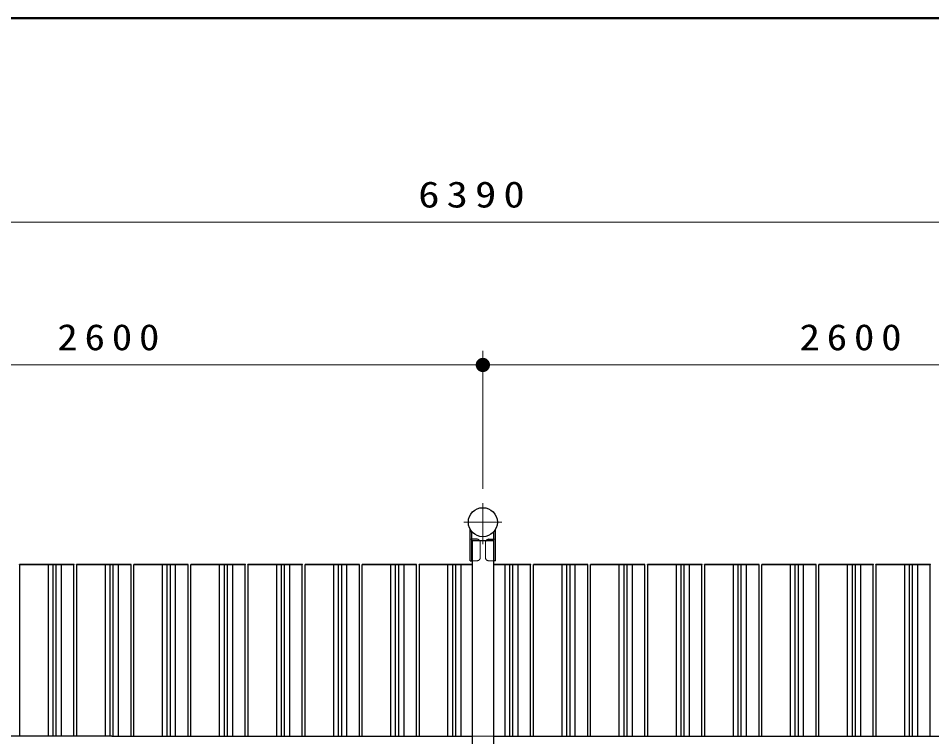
# Model space of a CAD drawing. Units: millimetres on the paper, with parts at other scales. Extents: x -385 to 0, y 0 to 267.
# Drawn here: x -313.8 to -249.8, y 216.7 to 267 of the extents above; entities that cross this region are included whole.
import ezdxf

# ---------------------------------------------------------------- set-up
doc = ezdxf.new("R2010")
doc.units = ezdxf.units.MM
doc.linetypes.add('USER1', pattern=[4.5, 2.5, -2])
doc.linetypes.add('USER2', pattern=[6, 3, -1, 1, -1])
doc.layers.add('LY_1', color=4, linetype='Continuous', lineweight=25)
doc.layers.add('LY_4', color=7, linetype='Continuous', lineweight=13)
doc.styles.add('ＭＳ ゴシック', font='')
doc.styles.get('ＭＳ ゴシック').set_extended_font_data('MS Gothic')

# ---------------------------------------------------------------- blocks, each defined once
blk = doc.blocks.new('filled_dot')
at = {"color": 0, "linetype": 'Continuous', "lineweight": -2, "const_width": 1.25}
blk.add_lwpolyline([(-0.625, 0, 1), (0.625, 0, 1)], format="xyb", close=True, dxfattribs=at)

msp = doc.modelspace()

# ---------------------------------------------------------------- linework, layer by layer
at = {"layer": 'LY_1', "color": 7, "lineweight": 13}
for p, q in [((-345.747, 252.711), (-217.947, 252.711)), ((-281.297, 234.032), (-281.297, 243.711)), ((-281.297, 234.032), (-281.297, 243.711)), ((-333.297, 242.711), (-281.297, 242.711)), ((-281.297, 242.711), (-229.297, 242.711))]:
    msp.add_line(p, q, dxfattribs=at)
at = {"layer": 'LY_1', "color": 2, "linetype": 'USER2', "lineweight": 13}
for p, q in [((-281.297, 230.158), (-281.297, 233.032)), ((-282.634, 231.695), (-279.96, 231.695))]:
    msp.add_line(p, q, dxfattribs=at)
at = {"layer": 'LY_1'}
for p, q in [((-282.187, 228.995), (-282.187, 231.205)), ((-280.407, 228.995), (-280.407, 231.205)), ((-282.187, 231.032), (-282.067, 231.032)), ((-282.067, 228.995), (-282.067, 231.032)), ((-281.687, 230.495), (-282.067, 230.495)), ((-280.907, 230.495), (-280.527, 230.495)), ((-280.527, 228.995), (-280.527, 231.032)), ((-280.407, 231.032), (-280.527, 231.032)), ((-282.187, 228.995), (-282.067, 228.995)), ((-280.407, 228.995), (-280.527, 228.995))]:
    msp.add_line(p, q, dxfattribs=at)
at = {"layer": 'LY_1', "linetype": 'USER1', "lineweight": 13}
for p, q in [((-282.187, 230.495), (-282.067, 230.495)), ((-280.407, 230.495), (-280.527, 230.495)), ((-281.487, 229.195), (-281.487, 230.295)), ((-281.107, 229.195), (-281.107, 230.295)), ((-281.687, 228.995), (-282.067, 228.995)), ((-280.907, 228.995), (-280.527, 228.995))]:
    msp.add_line(p, q, dxfattribs=at)
at = {"layer": 'LY_1', "color": 70}
for p, q in [((-280.547, 230.395), (-282.047, 230.395)), ((-282.047, 230.395), (-282.047, 203.695)), ((-280.547, 230.395), (-280.547, 203.695))]:
    msp.add_line(p, q, dxfattribs=at)
at = {"layer": 'LY_1', "color": 131}
for p, q in [((-309.937, 228.727), (-313.757, 228.727)), ((-313.757, 228.695), (-313.757, 228.727)), ((-309.937, 228.695), (-313.757, 228.695)), ((-313.747, 216.695), (-313.747, 228.695)), ((-311.739, 216.695), (-311.739, 228.695)), ((-311.407, 216.695), (-311.407, 228.695)), ((-311.187, 216.695), (-311.187, 228.695)), ((-310.82, 216.695), (-310.82, 228.695)), ((-309.947, 216.695), (-309.947, 228.695)), ((-309.937, 228.695), (-309.937, 228.727)), ((-305.937, 228.727), (-309.757, 228.727)), ((-309.757, 228.695), (-309.757, 228.727)), ((-305.937, 228.695), (-309.757, 228.695)), ((-309.747, 216.695), (-309.747, 228.695)), ((-307.739, 216.695), (-307.739, 228.695)), ((-307.407, 216.695), (-307.407, 228.695)), ((-307.187, 216.695), (-307.187, 228.695)), ((-306.82, 216.695), (-306.82, 228.695)), ((-305.947, 216.695), (-305.947, 228.695)), ((-305.937, 228.695), (-305.937, 228.727)), ((-301.937, 228.727), (-305.757, 228.727)), ((-305.757, 228.695), (-305.757, 228.727)), ((-301.937, 228.695), (-305.757, 228.695)), ((-305.747, 216.695), (-305.747, 228.695)), ((-303.739, 216.695), (-303.739, 228.695)), ((-303.407, 216.695), (-303.407, 228.695)), ((-303.187, 216.695), (-303.187, 228.695)), ((-302.82, 216.695), (-302.82, 228.695)), ((-301.947, 216.695), (-301.947, 228.695)), ((-301.937, 228.695), (-301.937, 228.727)), ((-297.937, 228.727), (-301.757, 228.727)), ((-301.757, 228.695), (-301.757, 228.727)), ((-297.937, 228.695), (-301.757, 228.695)), ((-301.747, 216.695), (-301.747, 228.695)), ((-299.739, 216.695), (-299.739, 228.695)), ((-299.407, 216.695), (-299.407, 228.695)), ((-299.187, 216.695), (-299.187, 228.695)), ((-298.82, 216.695), (-298.82, 228.695)), ((-297.947, 216.695), (-297.947, 228.695)), ((-297.937, 228.695), (-297.937, 228.727)), ((-293.937, 228.727), (-297.757, 228.727)), ((-297.757, 228.695), (-297.757, 228.727)), ((-293.937, 228.695), (-297.757, 228.695)), ((-297.747, 216.695), (-297.747, 228.695)), ((-295.739, 216.695), (-295.739, 228.695)), ((-295.407, 216.695), (-295.407, 228.695)), ((-295.187, 216.695), (-295.187, 228.695)), ((-294.82, 216.695), (-294.82, 228.695)), ((-293.947, 216.695), (-293.947, 228.695)), ((-293.937, 228.695), (-293.937, 228.727)), ((-289.937, 228.727), (-293.757, 228.727)), ((-293.757, 228.695), (-293.757, 228.727)), ((-289.937, 228.695), (-293.757, 228.695)), ((-293.747, 216.695), (-293.747, 228.695)), ((-291.739, 216.695), (-291.739, 228.695)), ((-291.407, 216.695), (-291.407, 228.695)), ((-291.187, 216.695), (-291.187, 228.695)), ((-290.82, 216.695), (-290.82, 228.695)), ((-289.947, 216.695), (-289.947, 228.695)), ((-289.937, 228.695), (-289.937, 228.727)), ((-285.937, 228.727), (-289.757, 228.727)), ((-289.757, 228.695), (-289.757, 228.727)), ((-285.937, 228.695), (-289.757, 228.695)), ((-289.747, 216.695), (-289.747, 228.695)), ((-287.739, 216.695), (-287.739, 228.695)), ((-287.407, 216.695), (-287.407, 228.695)), ((-287.187, 216.695), (-287.187, 228.695)), ((-286.82, 216.695), (-286.82, 228.695)), ((-285.947, 216.695), (-285.947, 228.695)), ((-285.937, 228.695), (-285.937, 228.727)), ((-285.757, 228.695), (-285.757, 228.727)), ((-282.047, 228.727), (-285.757, 228.727)), ((-282.047, 228.695), (-285.757, 228.695)), ((-285.747, 216.695), (-285.747, 228.695)), ((-283.739, 216.695), (-283.739, 228.695)), ((-283.407, 216.695), (-283.407, 228.695)), ((-283.187, 216.695), (-283.187, 228.695)), ((-282.82, 216.695), (-282.82, 228.695)), ((-277.937, 228.727), (-280.547, 228.727)), ((-277.937, 228.695), (-280.547, 228.695)), ((-279.739, 216.695), (-279.739, 228.695)), ((-279.407, 216.695), (-279.407, 228.695)), ((-279.187, 216.695), (-279.187, 228.695)), ((-278.82, 216.695), (-278.82, 228.695)), ((-277.947, 216.695), (-277.947, 228.695)), ((-277.937, 228.695), (-277.937, 228.727)), ((-273.937, 228.727), (-277.757, 228.727)), ((-277.757, 228.695), (-277.757, 228.727)), ((-273.937, 228.695), (-277.757, 228.695)), ((-277.747, 216.695), (-277.747, 228.695)), ((-275.739, 216.695), (-275.739, 228.695)), ((-275.407, 216.695), (-275.407, 228.695)), ((-275.187, 216.695), (-275.187, 228.695)), ((-274.82, 216.695), (-274.82, 228.695)), ((-273.947, 216.695), (-273.947, 228.695)), ((-273.937, 228.695), (-273.937, 228.727)), ((-269.937, 228.727), (-273.757, 228.727)), ((-273.757, 228.695), (-273.757, 228.727)), ((-269.937, 228.695), (-273.757, 228.695)), ((-273.747, 216.695), (-273.747, 228.695)), ((-271.739, 216.695), (-271.739, 228.695)), ((-271.407, 216.695), (-271.407, 228.695)), ((-271.187, 216.695), (-271.187, 228.695)), ((-270.82, 216.695), (-270.82, 228.695)), ((-269.947, 216.695), (-269.947, 228.695)), ((-269.937, 228.695), (-269.937, 228.727)), ((-265.937, 228.727), (-269.757, 228.727)), ((-269.757, 228.695), (-269.757, 228.727)), ((-265.937, 228.695), (-269.757, 228.695)), ((-269.747, 216.695), (-269.747, 228.695)), ((-267.739, 216.695), (-267.739, 228.695)), ((-267.407, 216.695), (-267.407, 228.695)), ((-267.187, 216.695), (-267.187, 228.695)), ((-266.82, 216.695), (-266.82, 228.695)), ((-265.947, 216.695), (-265.947, 228.695)), ((-265.937, 228.695), (-265.937, 228.727)), ((-261.937, 228.727), (-265.757, 228.727)), ((-265.757, 228.695), (-265.757, 228.727)), ((-261.937, 228.695), (-265.757, 228.695)), ((-265.747, 216.695), (-265.747, 228.695)), ((-263.739, 216.695), (-263.739, 228.695)), ((-263.407, 216.695), (-263.407, 228.695)), ((-263.187, 216.695), (-263.187, 228.695)), ((-262.82, 216.695), (-262.82, 228.695)), ((-261.947, 216.695), (-261.947, 228.695)), ((-261.937, 228.695), (-261.937, 228.727)), ((-257.937, 228.727), (-261.757, 228.727)), ((-261.757, 228.695), (-261.757, 228.727)), ((-257.937, 228.695), (-261.757, 228.695)), ((-261.747, 216.695), (-261.747, 228.695)), ((-259.739, 216.695), (-259.739, 228.695)), ((-259.407, 216.695), (-259.407, 228.695)), ((-259.187, 216.695), (-259.187, 228.695)), ((-258.82, 216.695), (-258.82, 228.695)), ((-257.947, 216.695), (-257.947, 228.695)), ((-257.937, 228.695), (-257.937, 228.727)), ((-253.937, 228.727), (-257.757, 228.727)), ((-257.757, 228.695), (-257.757, 228.727)), ((-253.937, 228.695), (-257.757, 228.695)), ((-257.747, 216.695), (-257.747, 228.695)), ((-255.739, 216.695), (-255.739, 228.695)), ((-255.407, 216.695), (-255.407, 228.695)), ((-255.187, 216.695), (-255.187, 228.695)), ((-254.82, 216.695), (-254.82, 228.695)), ((-253.947, 216.695), (-253.947, 228.695)), ((-253.937, 228.695), (-253.937, 228.727)), ((-249.937, 228.727), (-253.757, 228.727)), ((-253.757, 228.695), (-253.757, 228.727)), ((-249.937, 228.695), (-253.757, 228.695)), ((-253.747, 216.695), (-253.747, 228.695)), ((-251.739, 216.695), (-251.739, 228.695)), ((-251.407, 216.695), (-251.407, 228.695)), ((-251.187, 216.695), (-251.187, 228.695)), ((-250.82, 216.695), (-250.82, 228.695)), ((-249.947, 216.695), (-249.947, 228.695)), ((-249.937, 228.695), (-249.937, 228.727))]:
    msp.add_line(p, q, dxfattribs=at)
at = {"layer": 'LY_1', "color": 190}
for p, q in [((-307.297, 216.695), (-332.547, 216.695)), ((-307.297, 216.695), (-282.047, 216.695)), ((-280.547, 216.695), (-218.797, 216.695))]:
    msp.add_line(p, q, dxfattribs=at)
at = {"layer": 'LY_1', "color": 190, "linetype": 'USER1', "lineweight": 13}
msp.add_line((-282.047, 216.695), (-280.547, 216.695), dxfattribs=at)
at = {"layer": 'LY_1'}
msp.add_circle((-281.297, 231.695), 1.016, dxfattribs=at)
for centre, start, end in [((-281.687, 230.295), 30, 90), ((-280.907, 230.295), 90, 150)]:
    msp.add_arc(centre, 0.2, start, end, dxfattribs=at)
at = {"layer": 'LY_1', "linetype": 'USER1', "lineweight": 13}
for centre, start, end in [((-281.687, 230.295), 0, 30), ((-280.907, 230.295), 150, 180), ((-281.687, 229.195), 270, 0), ((-280.907, 229.195), 180, 270)]:
    msp.add_arc(centre, 0.2, start, end, dxfattribs=at)
at = {"layer": 'LY_4', "lineweight": 50}
msp.add_line((0, 267), (-385, 267), dxfattribs=at)

# ---------------------------------------------------------------- block references
at = {"layer": 'LY_1', "color": 7, "lineweight": 13, "xscale": 0.4, "yscale": 0.4, "rotation": 180}
msp.add_blockref('filled_dot', (-281.297, 242.711), dxfattribs=at)
at = {"layer": 'LY_1', "color": 7, "lineweight": 13, "xscale": 0.4, "yscale": 0.4}
msp.add_blockref('filled_dot', (-281.297, 242.711), dxfattribs=at)

# ---------------------------------------------------------------- texts
at = {"layer": 'LY_1', "color": 7, "char_height": 1.833, "attachment_point": 8, "style": 'ＭＳ ゴシック'}
for s, insert in [('\\T1.33;\\W1.2;6390', (-281.847, 253.711)), ('\\T1.33;\\W1.15;2600', (-307.297, 243.711)), ('\\T1.33;\\W1.15;2600', (-255.297, 243.711))]:
    msp.add_mtext(s, dxfattribs=dict(at, insert=insert))

doc.saveas('drawing.dxf')
